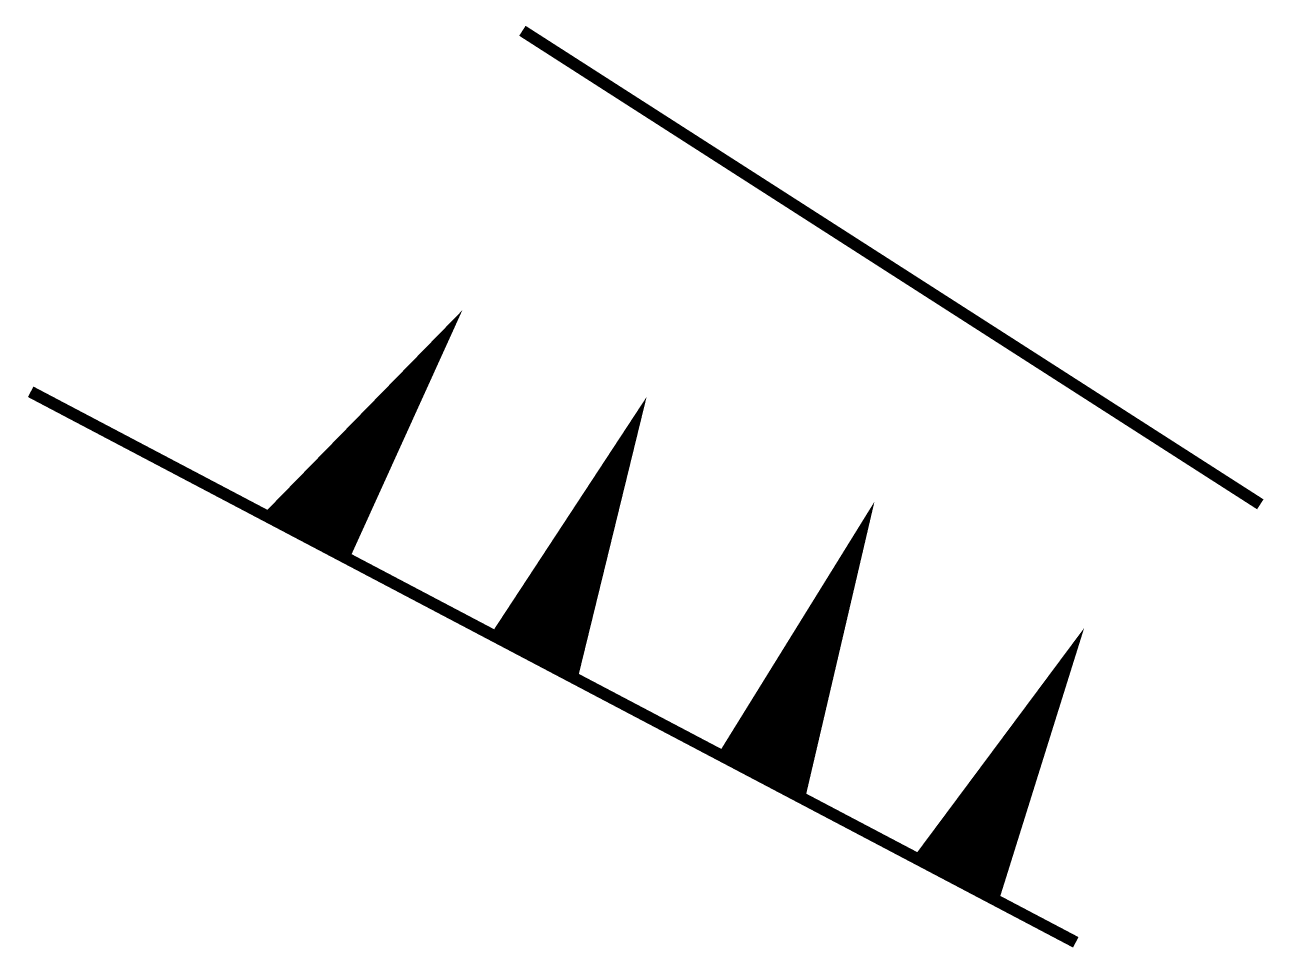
# Model space of a CAD drawing. Extents: x 0 to 10.5, y 0 to 7.8.
import ezdxf

# ---------------------------------------------------------------- set-up
doc = ezdxf.new("R2010")
doc.units = 0
doc.header["$MEASUREMENT"] = 0
doc.layers.get('0').update_dxf_attribs({"linetype": 'CONTINUOUS'})

msp = doc.modelspace()

# ---------------------------------------------------------------- linework, layer by layer
at = {"const_width": 0.1}
for points in [[(10.42, 3.743), (4.17, 7.753)], [(8.857, 0.034), (0.005, 4.696)]]:
    msp.add_lwpolyline(points, dxfattribs=at)
for points in [[(3.661, 5.386, 0, 0.818, 0), (2.346, 3.464, 0.8, 0.8, 0)], [(5.222, 4.652, 0, 0.826, 0), (4.265, 2.453, 0.8, 0.8, 0)], [(7.152, 3.765, 0, 0.826, 0), (6.19, 1.439, 0.8, 0.8, 0)], [(8.928, 2.695, 0, 0.812, 0), (7.843, 0.568, 0.8, 0.8, 0)]]:
    msp.add_lwpolyline(points, format="xyseb")

doc.saveas('drawing.dxf')
